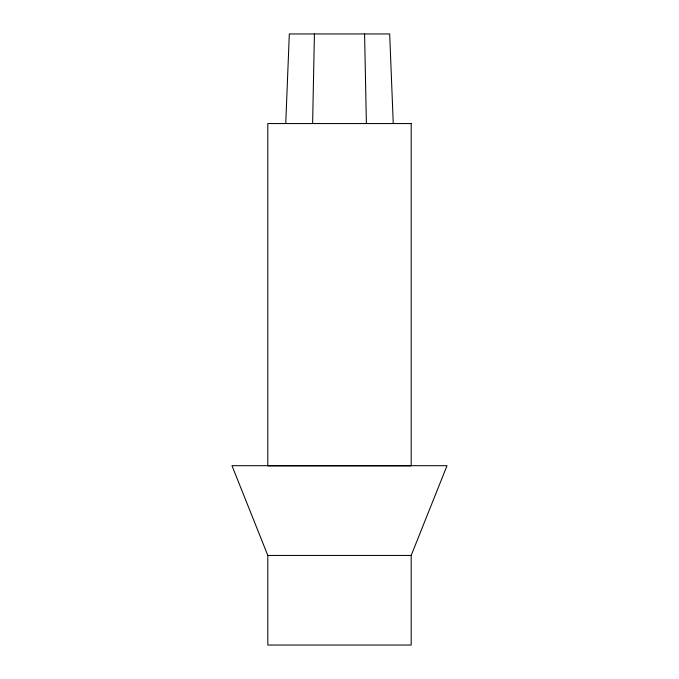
<?xml version="1.0" encoding="UTF-8"?>
<svg xmlns="http://www.w3.org/2000/svg" width="679" height="679" viewBox="0 0 679 679"><rect width="100%" height="100%" fill="white"/><g stroke="black" fill="none" stroke-linecap="round" stroke-linejoin="round"><path stroke-width="1.02" d="M312.62 123.553L314.411 33.95M285.74 123.553L289.322 33.95L389.678 33.95L393.26 123.553M411.185 555.447L447.028 465.684L231.972 465.684L267.815 555.447L267.815 645.05L411.185 645.05L411.185 555.447L267.815 555.447M364.589 33.95L366.38 123.553M411.185 123.553L267.815 123.553L267.815 465.845L411.185 465.845L411.185 123.553"/></g></svg>
